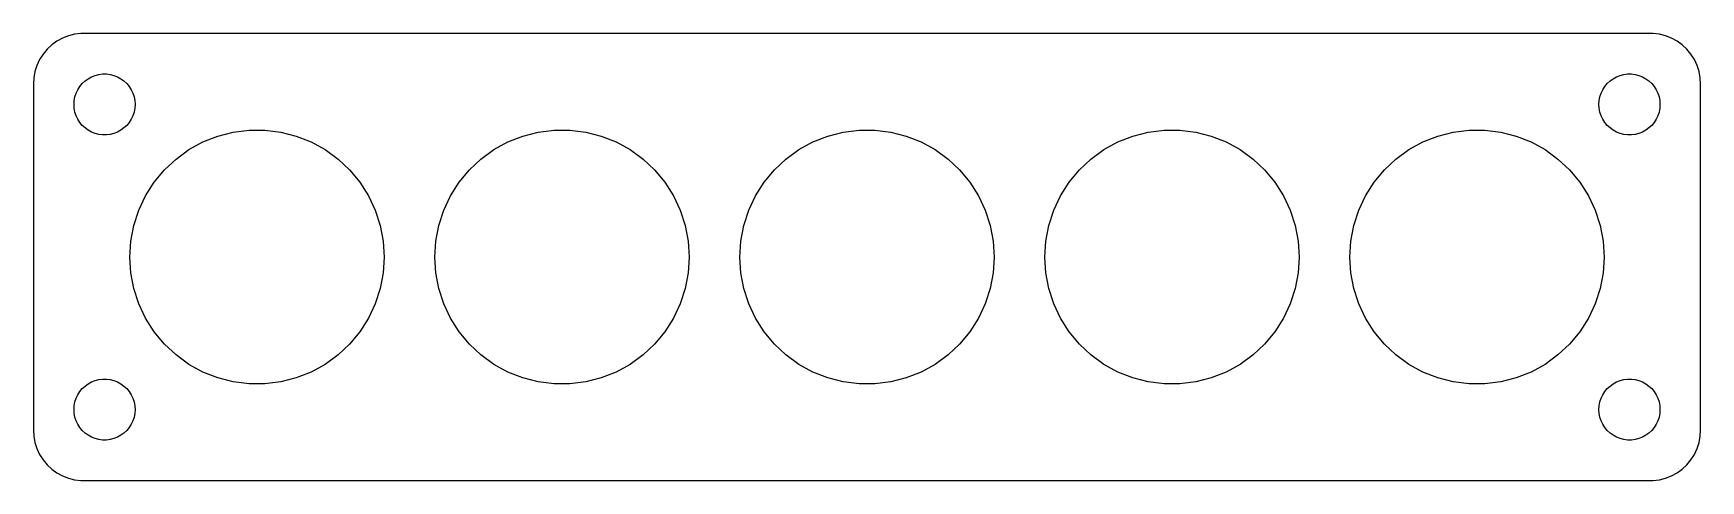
# Model space of a CAD drawing. Header units: metres. Extents: x -82 to 82, y -22 to 22.
import ezdxf

# ---------------------------------------------------------------- set-up
doc = ezdxf.new("R2010")
doc.units = ezdxf.units.M

msp = doc.modelspace()

# ---------------------------------------------------------------- linework, layer by layer
for p, q in [((-79.1289, 21.5241), (-79.6791, 21.2216)), ((-78.5451, 21.7553), (-79.1289, 21.5241)), ((-77.9369, 21.9114), (-78.5451, 21.7553)), ((-77.3139, 21.9901), (-77.9369, 21.9114)), ((77.3139, 21.9901), (-77.3139, 21.9901)), ((77.9369, 21.9114), (77.3139, 21.9901)), ((78.5451, 21.7553), (77.9369, 21.9114)), ((79.1289, 21.5241), (78.5451, 21.7553)), ((79.6791, 21.2216), (79.1289, 21.5241)), ((-81.0451, 19.9389), (-81.3815, 19.4088)), ((-80.6448, 20.4227), (-81.0451, 19.9389)), ((-80.1871, 20.8526), (-80.6448, 20.4227)), ((-79.6791, 21.2216), (-80.1871, 20.8526)), ((80.1871, 20.8526), (79.6791, 21.2216)), ((80.6448, 20.4227), (80.1871, 20.8526)), ((81.0451, 19.9389), (80.6448, 20.4227)), ((81.3815, 19.4088), (81.0451, 19.9389)), ((-81.8429, 18.2434), (-81.9606, 17.6267)), ((-81.6489, 18.8406), (-81.8429, 18.2434)), ((-81.3815, 19.4088), (-81.6489, 18.8406)), ((81.6489, 18.8406), (81.3815, 19.4088)), ((81.8429, 18.2434), (81.6489, 18.8406)), ((81.9606, 17.6267), (81.8429, 18.2434)), ((-81.9606, 17.6267), (-82, 17)), ((-82, 17), (-82, -17)), ((-77.7893, 16.1044), (-77.6289, 16.4453)), ((-77.6289, 16.4453), (-77.427, 16.7634)), ((-77.427, 16.7634), (-77.1869, 17.0536)), ((-77.1869, 17.0536), (-76.9123, 17.3115)), ((-76.9123, 17.3115), (-76.6075, 17.533)), ((-76.6075, 17.533), (-76.2773, 17.7145)), ((-76.2773, 17.7145), (-75.927, 17.8532)), ((-75.927, 17.8532), (-75.5621, 17.9469)), ((-75.5621, 17.9469), (-75.1884, 17.9941)), ((-75.1884, 17.9941), (-74.8116, 17.9941)), ((-74.8116, 17.9941), (-74.4379, 17.9469)), ((-74.4379, 17.9469), (-74.073, 17.8532)), ((-74.073, 17.8532), (-73.7227, 17.7145)), ((-73.7227, 17.7145), (-73.3925, 17.533)), ((-73.3925, 17.533), (-73.0877, 17.3115)), ((-73.0877, 17.3115), (-72.8131, 17.0536)), ((-72.8131, 17.0536), (-72.573, 16.7634)), ((-72.573, 16.7634), (-72.3711, 16.4453)), ((-72.3711, 16.4453), (-72.2107, 16.1044)), ((72.2107, 16.1044), (72.3711, 16.4453)), ((72.3711, 16.4453), (72.573, 16.7634)), ((72.573, 16.7634), (72.8131, 17.0536)), ((72.8131, 17.0536), (73.0877, 17.3115)), ((73.0877, 17.3115), (73.3925, 17.533)), ((73.3925, 17.533), (73.7227, 17.7145)), ((73.7227, 17.7145), (74.073, 17.8532)), ((74.073, 17.8532), (74.4379, 17.9469)), ((74.4379, 17.9469), (74.8116, 17.9941)), ((74.8116, 17.9941), (75.1884, 17.9941)), ((75.1884, 17.9941), (75.5621, 17.9469)), ((75.5621, 17.9469), (75.927, 17.8532)), ((75.927, 17.8532), (76.2773, 17.7145)), ((76.2773, 17.7145), (76.6075, 17.533)), ((76.6075, 17.533), (76.9123, 17.3115)), ((76.9123, 17.3115), (77.1869, 17.0536)), ((77.1869, 17.0536), (77.427, 16.7634)), ((77.427, 16.7634), (77.6289, 16.4453)), ((77.6289, 16.4453), (77.7893, 16.1044)), ((82, 17), (81.9606, 17.6267)), ((82, -17), (82, 17)), ((-78, 15), (-77.9763, 15.376)), ((-77.9763, 14.624), (-78, 15)), ((-77.9763, 15.376), (-77.9057, 15.7461)), ((-77.9057, 15.7461), (-77.7893, 16.1044)), ((-72.2107, 16.1044), (-72.0943, 15.7461)), ((-72.0943, 15.7461), (-72.0237, 15.376)), ((-72.0237, 15.376), (-72, 15)), ((-72, 15), (-72.0237, 14.624)), ((72, 15), (72.0237, 15.376)), ((72.0237, 14.624), (72, 15)), ((72.0237, 15.376), (72.0943, 15.7461)), ((72.0943, 15.7461), (72.2107, 16.1044)), ((77.7893, 16.1044), (77.9057, 15.7461)), ((77.9057, 15.7461), (77.9763, 15.376)), ((77.9763, 15.376), (78, 15)), ((78, 15), (77.9763, 14.624)), ((-77.9057, 14.2539), (-77.9763, 14.624)), ((-77.7893, 13.8956), (-77.9057, 14.2539)), ((-77.6289, 13.5547), (-77.7893, 13.8956)), ((-77.427, 13.2366), (-77.6289, 13.5547)), ((-77.1869, 12.9464), (-77.427, 13.2366)), ((-72.573, 13.2366), (-72.8131, 12.9464)), ((-72.3711, 13.5547), (-72.573, 13.2366)), ((-72.2107, 13.8956), (-72.3711, 13.5547)), ((-72.0943, 14.2539), (-72.2107, 13.8956)), ((-72.0237, 14.624), (-72.0943, 14.2539)), ((72.0943, 14.2539), (72.0237, 14.624)), ((72.2107, 13.8956), (72.0943, 14.2539)), ((72.3711, 13.5547), (72.2107, 13.8956)), ((72.573, 13.2366), (72.3711, 13.5547)), ((72.8131, 12.9464), (72.573, 13.2366)), ((77.427, 13.2366), (77.1869, 12.9464)), ((77.6289, 13.5547), (77.427, 13.2366)), ((77.7893, 13.8956), (77.6289, 13.5547)), ((77.9057, 14.2539), (77.7893, 13.8956)), ((77.9763, 14.624), (77.9057, 14.2539)), ((-76.9123, 12.6884), (-77.1869, 12.9464)), ((-76.6075, 12.467), (-76.9123, 12.6884)), ((-76.2773, 12.2855), (-76.6075, 12.467)), ((-75.927, 12.1468), (-76.2773, 12.2855)), ((-75.5621, 12.0531), (-75.927, 12.1468)), ((-75.1884, 12.0059), (-75.5621, 12.0531)), ((-74.8116, 12.0059), (-75.1884, 12.0059)), ((-74.4379, 12.0531), (-74.8116, 12.0059)), ((-74.073, 12.1468), (-74.4379, 12.0531)), ((-73.7227, 12.2855), (-74.073, 12.1468)), ((-73.3925, 12.467), (-73.7227, 12.2855)), ((-73.0877, 12.6884), (-73.3925, 12.467)), ((-72.8131, 12.9464), (-73.0877, 12.6884)), ((-65.3222, 11.3103), (-63.8627, 11.8882)), ((-63.8627, 11.8882), (-62.3423, 12.2786)), ((-62.3423, 12.2786), (-60.7849, 12.4753)), ((-60.7849, 12.4753), (-59.2151, 12.4753)), ((-59.2151, 12.4753), (-57.6577, 12.2786)), ((-57.6577, 12.2786), (-56.1373, 11.8882)), ((-56.1373, 11.8882), (-54.6777, 11.3103)), ((-35.3222, 11.3103), (-33.8627, 11.8882)), ((-33.8627, 11.8882), (-32.3423, 12.2786)), ((-32.3423, 12.2786), (-30.7849, 12.4753)), ((-30.7849, 12.4753), (-29.2151, 12.4753)), ((-29.2151, 12.4753), (-27.6577, 12.2786)), ((-27.6577, 12.2786), (-26.1373, 11.8882)), ((-26.1373, 11.8882), (-24.6777, 11.3103)), ((-5.32224, 11.3103), (-3.8627, 11.8882)), ((-3.8627, 11.8882), (-2.34225, 12.2786)), ((-2.34225, 12.2786), (-0.78487, 12.4753)), ((-0.78487, 12.4753), (0.78487, 12.4753)), ((0.78487, 12.4753), (2.34225, 12.2786)), ((2.34225, 12.2786), (3.8627, 11.8882)), ((3.8627, 11.8882), (5.32224, 11.3103)), ((24.6777, 11.3103), (26.1373, 11.8882)), ((26.1373, 11.8882), (27.6577, 12.2786)), ((27.6577, 12.2786), (29.2151, 12.4753)), ((29.2151, 12.4753), (30.7849, 12.4753)), ((30.7849, 12.4753), (32.3423, 12.2786)), ((32.3423, 12.2786), (33.8627, 11.8882)), ((33.8627, 11.8882), (35.3222, 11.3103)), ((54.6777, 11.3103), (56.1373, 11.8882)), ((56.1373, 11.8882), (57.6577, 12.2786)), ((57.6577, 12.2786), (59.2151, 12.4753)), ((59.2151, 12.4753), (60.7849, 12.4753)), ((60.7849, 12.4753), (62.3423, 12.2786)), ((62.3423, 12.2786), (63.8627, 11.8882)), ((63.8627, 11.8882), (65.3222, 11.3103)), ((73.0877, 12.6884), (72.8131, 12.9464)), ((73.3925, 12.467), (73.0877, 12.6884)), ((73.7227, 12.2855), (73.3925, 12.467)), ((74.073, 12.1468), (73.7227, 12.2855)), ((74.4379, 12.0531), (74.073, 12.1468)), ((74.8116, 12.0059), (74.4379, 12.0531)), ((75.1884, 12.0059), (74.8116, 12.0059)), ((75.5621, 12.0531), (75.1884, 12.0059)), ((75.927, 12.1468), (75.5621, 12.0531)), ((76.2773, 12.2855), (75.927, 12.1468)), ((76.6075, 12.467), (76.2773, 12.2855)), ((76.9123, 12.6884), (76.6075, 12.467)), ((77.1869, 12.9464), (76.9123, 12.6884)), ((-67.9678, 9.63141), (-66.6978, 10.5541)), ((-66.6978, 10.5541), (-65.3222, 11.3103)), ((-54.6777, 11.3103), (-53.3022, 10.5541)), ((-53.3022, 10.5541), (-52.0322, 9.63141)), ((-37.9678, 9.63141), (-36.6978, 10.5541)), ((-36.6978, 10.5541), (-35.3222, 11.3103)), ((-24.6777, 11.3103), (-23.3022, 10.5541)), ((-23.3022, 10.5541), (-22.0322, 9.63141)), ((-7.96779, 9.63141), (-6.69783, 10.5541)), ((-6.69783, 10.5541), (-5.32224, 11.3103)), ((5.32224, 11.3103), (6.69783, 10.5541)), ((6.69783, 10.5541), (7.96779, 9.63141)), ((22.0322, 9.63141), (23.3022, 10.5541)), ((23.3022, 10.5541), (24.6777, 11.3103)), ((35.3222, 11.3103), (36.6978, 10.5541)), ((36.6978, 10.5541), (37.9678, 9.63141)), ((52.0322, 9.63141), (53.3022, 10.5541)), ((53.3022, 10.5541), (54.6777, 11.3103)), ((65.3222, 11.3103), (66.6978, 10.5541)), ((66.6978, 10.5541), (67.9678, 9.63141)), ((-70.1127, 7.34731), (-69.1121, 8.55682)), ((-69.1121, 8.55682), (-67.9678, 9.63141)), ((-52.0322, 9.63141), (-50.8879, 8.55682)), ((-50.8879, 8.55682), (-49.8873, 7.34731)), ((-40.1127, 7.34731), (-39.1121, 8.55682)), ((-39.1121, 8.55682), (-37.9678, 9.63141)), ((-22.0322, 9.63141), (-20.8879, 8.55682)), ((-20.8879, 8.55682), (-19.8873, 7.34731)), ((-10.1127, 7.34731), (-9.11211, 8.55682)), ((-9.11211, 8.55682), (-7.96779, 9.63141)), ((7.96779, 9.63141), (9.11211, 8.55682)), ((9.11211, 8.55682), (10.1127, 7.34731)), ((19.8873, 7.34731), (20.8879, 8.55682)), ((20.8879, 8.55682), (22.0322, 9.63141)), ((37.9678, 9.63141), (39.1121, 8.55682)), ((39.1121, 8.55682), (40.1127, 7.34731)), ((49.8873, 7.34731), (50.8879, 8.55682)), ((50.8879, 8.55682), (52.0322, 9.63141)), ((67.9678, 9.63141), (69.1121, 8.55682)), ((69.1121, 8.55682), (70.1127, 7.34731)), ((-70.9538, 6.02191), (-70.1127, 7.34731)), ((-49.8873, 7.34731), (-49.0462, 6.02191)), ((-40.9538, 6.02191), (-40.1127, 7.34731)), ((-19.8873, 7.34731), (-19.0462, 6.02191)), ((-10.9538, 6.02191), (-10.1127, 7.34731)), ((10.1127, 7.34731), (10.9538, 6.02191)), ((19.0462, 6.02191), (19.8873, 7.34731)), ((40.1127, 7.34731), (40.9538, 6.02191)), ((49.0462, 6.02191), (49.8873, 7.34731)), ((70.1127, 7.34731), (70.9538, 6.02191)), ((-71.6222, 4.60155), (-70.9538, 6.02191)), ((-49.0462, 6.02191), (-48.3778, 4.60155)), ((-41.6222, 4.60155), (-40.9538, 6.02191)), ((-19.0462, 6.02191), (-18.3778, 4.60155)), ((-11.6222, 4.60155), (-10.9538, 6.02191)), ((10.9538, 6.02191), (11.6222, 4.60155)), ((18.3778, 4.60155), (19.0462, 6.02191)), ((40.9538, 6.02191), (41.6222, 4.60155)), ((48.3778, 4.60155), (49.0462, 6.02191)), ((70.9538, 6.02191), (71.6222, 4.60155)), ((-72.1073, 3.10861), (-71.6222, 4.60155)), ((-48.3778, 4.60155), (-47.8927, 3.10861)), ((-42.1073, 3.10861), (-41.6222, 4.60155)), ((-18.3778, 4.60155), (-17.8927, 3.10861)), ((-12.1073, 3.10861), (-11.6222, 4.60155)), ((11.6222, 4.60155), (12.1073, 3.10861)), ((17.8927, 3.10861), (18.3778, 4.60155)), ((41.6222, 4.60155), (42.1073, 3.10861)), ((47.8927, 3.10861), (48.3778, 4.60155)), ((71.6222, 4.60155), (72.1073, 3.10861)), ((-72.4014, 1.56665), (-72.1073, 3.10861)), ((-47.8927, 3.10861), (-47.5986, 1.56665)), ((-42.4014, 1.56665), (-42.1073, 3.10861)), ((-17.8927, 3.10861), (-17.5986, 1.56665)), ((-12.4014, 1.56665), (-12.1073, 3.10861)), ((12.1073, 3.10861), (12.4014, 1.56665)), ((17.5986, 1.56665), (17.8927, 3.10861)), ((42.1073, 3.10861), (42.4014, 1.56665)), ((47.5986, 1.56665), (47.8927, 3.10861)), ((72.1073, 3.10861), (72.4014, 1.56665)), ((-72.5, 0), (-72.4014, 1.56665)), ((-72.4014, -1.56665), (-72.5, 0)), ((-47.5986, 1.56665), (-47.5, 0)), ((-47.5, 0), (-47.5986, -1.56665)), ((-42.5, 0), (-42.4014, 1.56665)), ((-42.4014, -1.56665), (-42.5, 0)), ((-17.5986, 1.56665), (-17.5, 0)), ((-17.5, 0), (-17.5986, -1.56665)), ((-12.5, 0), (-12.4014, 1.56665)), ((-12.4014, -1.56665), (-12.5, 0)), ((12.4014, 1.56665), (12.5, 0)), ((12.5, 0), (12.4014, -1.56665)), ((17.5, 0), (17.5986, 1.56665)), ((17.5986, -1.56665), (17.5, 0)), ((42.4014, 1.56665), (42.5, 0)), ((42.5, 0), (42.4014, -1.56665)), ((47.5, 0), (47.5986, 1.56665)), ((47.5986, -1.56665), (47.5, 0)), ((72.4014, 1.56665), (72.5, 0)), ((72.5, 0), (72.4014, -1.56665)), ((-72.1073, -3.10861), (-72.4014, -1.56665)), ((-47.5986, -1.56665), (-47.8927, -3.10861)), ((-42.1073, -3.10861), (-42.4014, -1.56665)), ((-17.5986, -1.56665), (-17.8927, -3.10861)), ((-12.1073, -3.10861), (-12.4014, -1.56665)), ((12.4014, -1.56665), (12.1073, -3.10861)), ((17.8927, -3.10861), (17.5986, -1.56665)), ((42.4014, -1.56665), (42.1073, -3.10861)), ((47.8927, -3.10861), (47.5986, -1.56665)), ((72.4014, -1.56665), (72.1073, -3.10861)), ((-71.6222, -4.60155), (-72.1073, -3.10861)), ((-47.8927, -3.10861), (-48.3778, -4.60155)), ((-41.6222, -4.60155), (-42.1073, -3.10861)), ((-17.8927, -3.10861), (-18.3778, -4.60155)), ((-11.6222, -4.60155), (-12.1073, -3.10861)), ((12.1073, -3.10861), (11.6222, -4.60155)), ((18.3778, -4.60155), (17.8927, -3.10861)), ((42.1073, -3.10861), (41.6222, -4.60155)), ((48.3778, -4.60155), (47.8927, -3.10861)), ((72.1073, -3.10861), (71.6222, -4.60155)), ((-70.9538, -6.02191), (-71.6222, -4.60155)), ((-48.3778, -4.60155), (-49.0462, -6.02191)), ((-40.9538, -6.02191), (-41.6222, -4.60155)), ((-18.3778, -4.60155), (-19.0462, -6.02191)), ((-10.9538, -6.02191), (-11.6222, -4.60155)), ((11.6222, -4.60155), (10.9538, -6.02191)), ((19.0462, -6.02191), (18.3778, -4.60155)), ((41.6222, -4.60155), (40.9538, -6.02191)), ((49.0462, -6.02191), (48.3778, -4.60155)), ((71.6222, -4.60155), (70.9538, -6.02191)), ((-70.1127, -7.34731), (-70.9538, -6.02191)), ((-49.0462, -6.02191), (-49.8873, -7.34731)), ((-40.1127, -7.34731), (-40.9538, -6.02191)), ((-19.0462, -6.02191), (-19.8873, -7.34731)), ((-10.1127, -7.34731), (-10.9538, -6.02191)), ((10.9538, -6.02191), (10.1127, -7.34731)), ((19.8873, -7.34731), (19.0462, -6.02191)), ((40.9538, -6.02191), (40.1127, -7.34731)), ((49.8873, -7.34731), (49.0462, -6.02191)), ((70.9538, -6.02191), (70.1127, -7.34731)), ((-69.1121, -8.55682), (-70.1127, -7.34731)), ((-49.8873, -7.34731), (-50.8879, -8.55682)), ((-39.1121, -8.55682), (-40.1127, -7.34731)), ((-19.8873, -7.34731), (-20.8879, -8.55682)), ((-9.11211, -8.55682), (-10.1127, -7.34731)), ((10.1127, -7.34731), (9.11211, -8.55682)), ((20.8879, -8.55682), (19.8873, -7.34731)), ((40.1127, -7.34731), (39.1121, -8.55682)), ((50.8879, -8.55682), (49.8873, -7.34731)), ((70.1127, -7.34731), (69.1121, -8.55682)), ((-67.9678, -9.63141), (-69.1121, -8.55682)), ((-66.6978, -10.5541), (-67.9678, -9.63141)), ((-52.0322, -9.63141), (-53.3022, -10.5541)), ((-50.8879, -8.55682), (-52.0322, -9.63141)), ((-37.9678, -9.63141), (-39.1121, -8.55682)), ((-36.6978, -10.5541), (-37.9678, -9.63141)), ((-22.0322, -9.63141), (-23.3022, -10.5541)), ((-20.8879, -8.55682), (-22.0322, -9.63141)), ((-7.96779, -9.63141), (-9.11211, -8.55682)), ((-6.69783, -10.5541), (-7.96779, -9.63141)), ((7.96779, -9.63141), (6.69783, -10.5541)), ((9.11211, -8.55682), (7.96779, -9.63141)), ((22.0322, -9.63141), (20.8879, -8.55682)), ((23.3022, -10.5541), (22.0322, -9.63141)), ((37.9678, -9.63141), (36.6978, -10.5541)), ((39.1121, -8.55682), (37.9678, -9.63141)), ((52.0322, -9.63141), (50.8879, -8.55682)), ((53.3022, -10.5541), (52.0322, -9.63141)), ((67.9678, -9.63141), (66.6978, -10.5541)), ((69.1121, -8.55682), (67.9678, -9.63141)), ((-65.3222, -11.3103), (-66.6978, -10.5541)), ((-63.8627, -11.8882), (-65.3222, -11.3103)), ((-54.6777, -11.3103), (-56.1373, -11.8882)), ((-53.3022, -10.5541), (-54.6777, -11.3103)), ((-35.3222, -11.3103), (-36.6978, -10.5541)), ((-33.8627, -11.8882), (-35.3222, -11.3103)), ((-24.6777, -11.3103), (-26.1373, -11.8882)), ((-23.3022, -10.5541), (-24.6777, -11.3103)), ((-5.32224, -11.3103), (-6.69783, -10.5541)), ((-3.8627, -11.8882), (-5.32224, -11.3103)), ((5.32224, -11.3103), (3.8627, -11.8882)), ((6.69783, -10.5541), (5.32224, -11.3103)), ((24.6777, -11.3103), (23.3022, -10.5541)), ((26.1373, -11.8882), (24.6777, -11.3103)), ((35.3222, -11.3103), (33.8627, -11.8882)), ((36.6978, -10.5541), (35.3222, -11.3103)), ((54.6777, -11.3103), (53.3022, -10.5541)), ((56.1373, -11.8882), (54.6777, -11.3103)), ((65.3222, -11.3103), (63.8627, -11.8882)), ((66.6978, -10.5541), (65.3222, -11.3103)), ((-77.427, -13.2366), (-77.1869, -12.9464)), ((-77.1869, -12.9464), (-76.9123, -12.6884)), ((-76.9123, -12.6884), (-76.6075, -12.467)), ((-76.6075, -12.467), (-76.2773, -12.2855)), ((-76.2773, -12.2855), (-75.927, -12.1468)), ((-75.927, -12.1468), (-75.5621, -12.0531)), ((-75.5621, -12.0531), (-75.1884, -12.0059)), ((-75.1884, -12.0059), (-74.8116, -12.0059)), ((-74.8116, -12.0059), (-74.4379, -12.0531)), ((-74.4379, -12.0531), (-74.073, -12.1468)), ((-74.073, -12.1468), (-73.7227, -12.2855)), ((-73.7227, -12.2855), (-73.3925, -12.467)), ((-73.3925, -12.467), (-73.0877, -12.6884)), ((-73.0877, -12.6884), (-72.8131, -12.9464)), ((-72.8131, -12.9464), (-72.573, -13.2366)), ((-62.3423, -12.2786), (-63.8627, -11.8882)), ((-60.7849, -12.4753), (-62.3423, -12.2786)), ((-59.2151, -12.4753), (-60.7849, -12.4753)), ((-57.6577, -12.2786), (-59.2151, -12.4753)), ((-56.1373, -11.8882), (-57.6577, -12.2786)), ((-32.3423, -12.2786), (-33.8627, -11.8882)), ((-30.7849, -12.4753), (-32.3423, -12.2786)), ((-29.2151, -12.4753), (-30.7849, -12.4753)), ((-27.6577, -12.2786), (-29.2151, -12.4753)), ((-26.1373, -11.8882), (-27.6577, -12.2786)), ((-2.34225, -12.2786), (-3.8627, -11.8882)), ((-0.78487, -12.4753), (-2.34225, -12.2786)), ((0.78487, -12.4753), (-0.78487, -12.4753)), ((2.34225, -12.2786), (0.78487, -12.4753)), ((3.8627, -11.8882), (2.34225, -12.2786)), ((27.6577, -12.2786), (26.1373, -11.8882)), ((29.2151, -12.4753), (27.6577, -12.2786)), ((30.7849, -12.4753), (29.2151, -12.4753)), ((32.3423, -12.2786), (30.7849, -12.4753)), ((33.8627, -11.8882), (32.3423, -12.2786)), ((57.6577, -12.2786), (56.1373, -11.8882)), ((59.2151, -12.4753), (57.6577, -12.2786)), ((60.7849, -12.4753), (59.2151, -12.4753)), ((62.3423, -12.2786), (60.7849, -12.4753)), ((63.8627, -11.8882), (62.3423, -12.2786)), ((72.573, -13.2366), (72.8131, -12.9464)), ((72.8131, -12.9464), (73.0877, -12.6884)), ((73.0877, -12.6884), (73.3925, -12.467)), ((73.3925, -12.467), (73.7227, -12.2855)), ((73.7227, -12.2855), (74.073, -12.1468)), ((74.073, -12.1468), (74.4379, -12.0531)), ((74.4379, -12.0531), (74.8116, -12.0059)), ((74.8116, -12.0059), (75.1884, -12.0059)), ((75.1884, -12.0059), (75.5621, -12.0531)), ((75.5621, -12.0531), (75.927, -12.1468)), ((75.927, -12.1468), (76.2773, -12.2855)), ((76.2773, -12.2855), (76.6075, -12.467)), ((76.6075, -12.467), (76.9123, -12.6884)), ((76.9123, -12.6884), (77.1869, -12.9464)), ((77.1869, -12.9464), (77.427, -13.2366)), ((-78, -15), (-77.9763, -14.624)), ((-77.9763, -14.624), (-77.9057, -14.2539)), ((-77.9057, -14.2539), (-77.7893, -13.8956)), ((-77.7893, -13.8956), (-77.6289, -13.5547)), ((-77.6289, -13.5547), (-77.427, -13.2366)), ((-72.573, -13.2366), (-72.3711, -13.5547)), ((-72.3711, -13.5547), (-72.2107, -13.8956)), ((-72.2107, -13.8956), (-72.0943, -14.2539)), ((-72.0943, -14.2539), (-72.0237, -14.624)), ((-72.0237, -14.624), (-72, -15)), ((72, -15), (72.0237, -14.624)), ((72.0237, -14.624), (72.0943, -14.2539)), ((72.0943, -14.2539), (72.2107, -13.8956)), ((72.2107, -13.8956), (72.3711, -13.5547)), ((72.3711, -13.5547), (72.573, -13.2366)), ((77.427, -13.2366), (77.6289, -13.5547)), ((77.6289, -13.5547), (77.7893, -13.8956)), ((77.7893, -13.8956), (77.9057, -14.2539)), ((77.9057, -14.2539), (77.9763, -14.624)), ((77.9763, -14.624), (78, -15)), ((-77.9763, -15.376), (-78, -15)), ((-77.9057, -15.7461), (-77.9763, -15.376)), ((-77.7893, -16.1044), (-77.9057, -15.7461)), ((-77.6289, -16.4453), (-77.7893, -16.1044)), ((-72.2107, -16.1044), (-72.3711, -16.4453)), ((-72.0943, -15.7461), (-72.2107, -16.1044)), ((-72.0237, -15.376), (-72.0943, -15.7461)), ((-72, -15), (-72.0237, -15.376)), ((72.0237, -15.376), (72, -15)), ((72.0943, -15.7461), (72.0237, -15.376)), ((72.2107, -16.1044), (72.0943, -15.7461)), ((72.3711, -16.4453), (72.2107, -16.1044)), ((77.7893, -16.1044), (77.6289, -16.4453)), ((77.9057, -15.7461), (77.7893, -16.1044)), ((77.9763, -15.376), (77.9057, -15.7461)), ((78, -15), (77.9763, -15.376)), ((-82, -17), (-81.9606, -17.6267)), ((-81.9606, -17.6267), (-81.8429, -18.2434)), ((-77.427, -16.7634), (-77.6289, -16.4453)), ((-77.1869, -17.0536), (-77.427, -16.7634)), ((-76.9123, -17.3115), (-77.1869, -17.0536)), ((-76.6075, -17.533), (-76.9123, -17.3115)), ((-76.2773, -17.7145), (-76.6075, -17.533)), ((-75.927, -17.8532), (-76.2773, -17.7145)), ((-75.5621, -17.9469), (-75.927, -17.8532)), ((-75.1884, -17.9941), (-75.5621, -17.9469)), ((-74.8116, -17.9941), (-75.1884, -17.9941)), ((-74.4379, -17.9469), (-74.8116, -17.9941)), ((-74.073, -17.8532), (-74.4379, -17.9469)), ((-73.7227, -17.7145), (-74.073, -17.8532)), ((-73.3925, -17.533), (-73.7227, -17.7145)), ((-73.0877, -17.3115), (-73.3925, -17.533)), ((-72.8131, -17.0536), (-73.0877, -17.3115)), ((-72.573, -16.7634), (-72.8131, -17.0536)), ((-72.3711, -16.4453), (-72.573, -16.7634)), ((72.573, -16.7634), (72.3711, -16.4453)), ((72.8131, -17.0536), (72.573, -16.7634)), ((73.0877, -17.3115), (72.8131, -17.0536)), ((73.3925, -17.533), (73.0877, -17.3115)), ((73.7227, -17.7145), (73.3925, -17.533)), ((74.073, -17.8532), (73.7227, -17.7145)), ((74.4379, -17.9469), (74.073, -17.8532)), ((74.8116, -17.9941), (74.4379, -17.9469)), ((75.1884, -17.9941), (74.8116, -17.9941)), ((75.5621, -17.9469), (75.1884, -17.9941)), ((75.927, -17.8532), (75.5621, -17.9469)), ((76.2773, -17.7145), (75.927, -17.8532)), ((76.6075, -17.533), (76.2773, -17.7145)), ((76.9123, -17.3115), (76.6075, -17.533)), ((77.1869, -17.0536), (76.9123, -17.3115)), ((77.427, -16.7634), (77.1869, -17.0536)), ((77.6289, -16.4453), (77.427, -16.7634)), ((81.8429, -18.2434), (81.9606, -17.6267)), ((81.9606, -17.6267), (82, -17)), ((-81.8429, -18.2434), (-81.6489, -18.8406)), ((-81.6489, -18.8406), (-81.3815, -19.4088)), ((-81.3815, -19.4088), (-81.0451, -19.9389)), ((81.0451, -19.9389), (81.3815, -19.4088)), ((81.3815, -19.4088), (81.6489, -18.8406)), ((81.6489, -18.8406), (81.8429, -18.2434)), ((-81.0451, -19.9389), (-80.6448, -20.4227)), ((-80.6448, -20.4227), (-80.1871, -20.8526)), ((-80.1871, -20.8526), (-79.6791, -21.2216)), ((-79.6791, -21.2216), (-79.1289, -21.5241)), ((79.1289, -21.5241), (79.6791, -21.2216)), ((79.6791, -21.2216), (80.1871, -20.8526)), ((80.1871, -20.8526), (80.6448, -20.4227)), ((80.6448, -20.4227), (81.0451, -19.9389)), ((-79.1289, -21.5241), (-78.5451, -21.7553)), ((-78.5451, -21.7553), (-77.9369, -21.9114)), ((-77.9369, -21.9114), (-77.3139, -21.9901)), ((-77.3139, -21.9901), (77.3139, -21.9901)), ((77.3139, -21.9901), (77.9369, -21.9114)), ((77.9369, -21.9114), (78.5451, -21.7553)), ((78.5451, -21.7553), (79.1289, -21.5241))]:
    msp.add_line(p, q)

doc.saveas('drawing.dxf')
